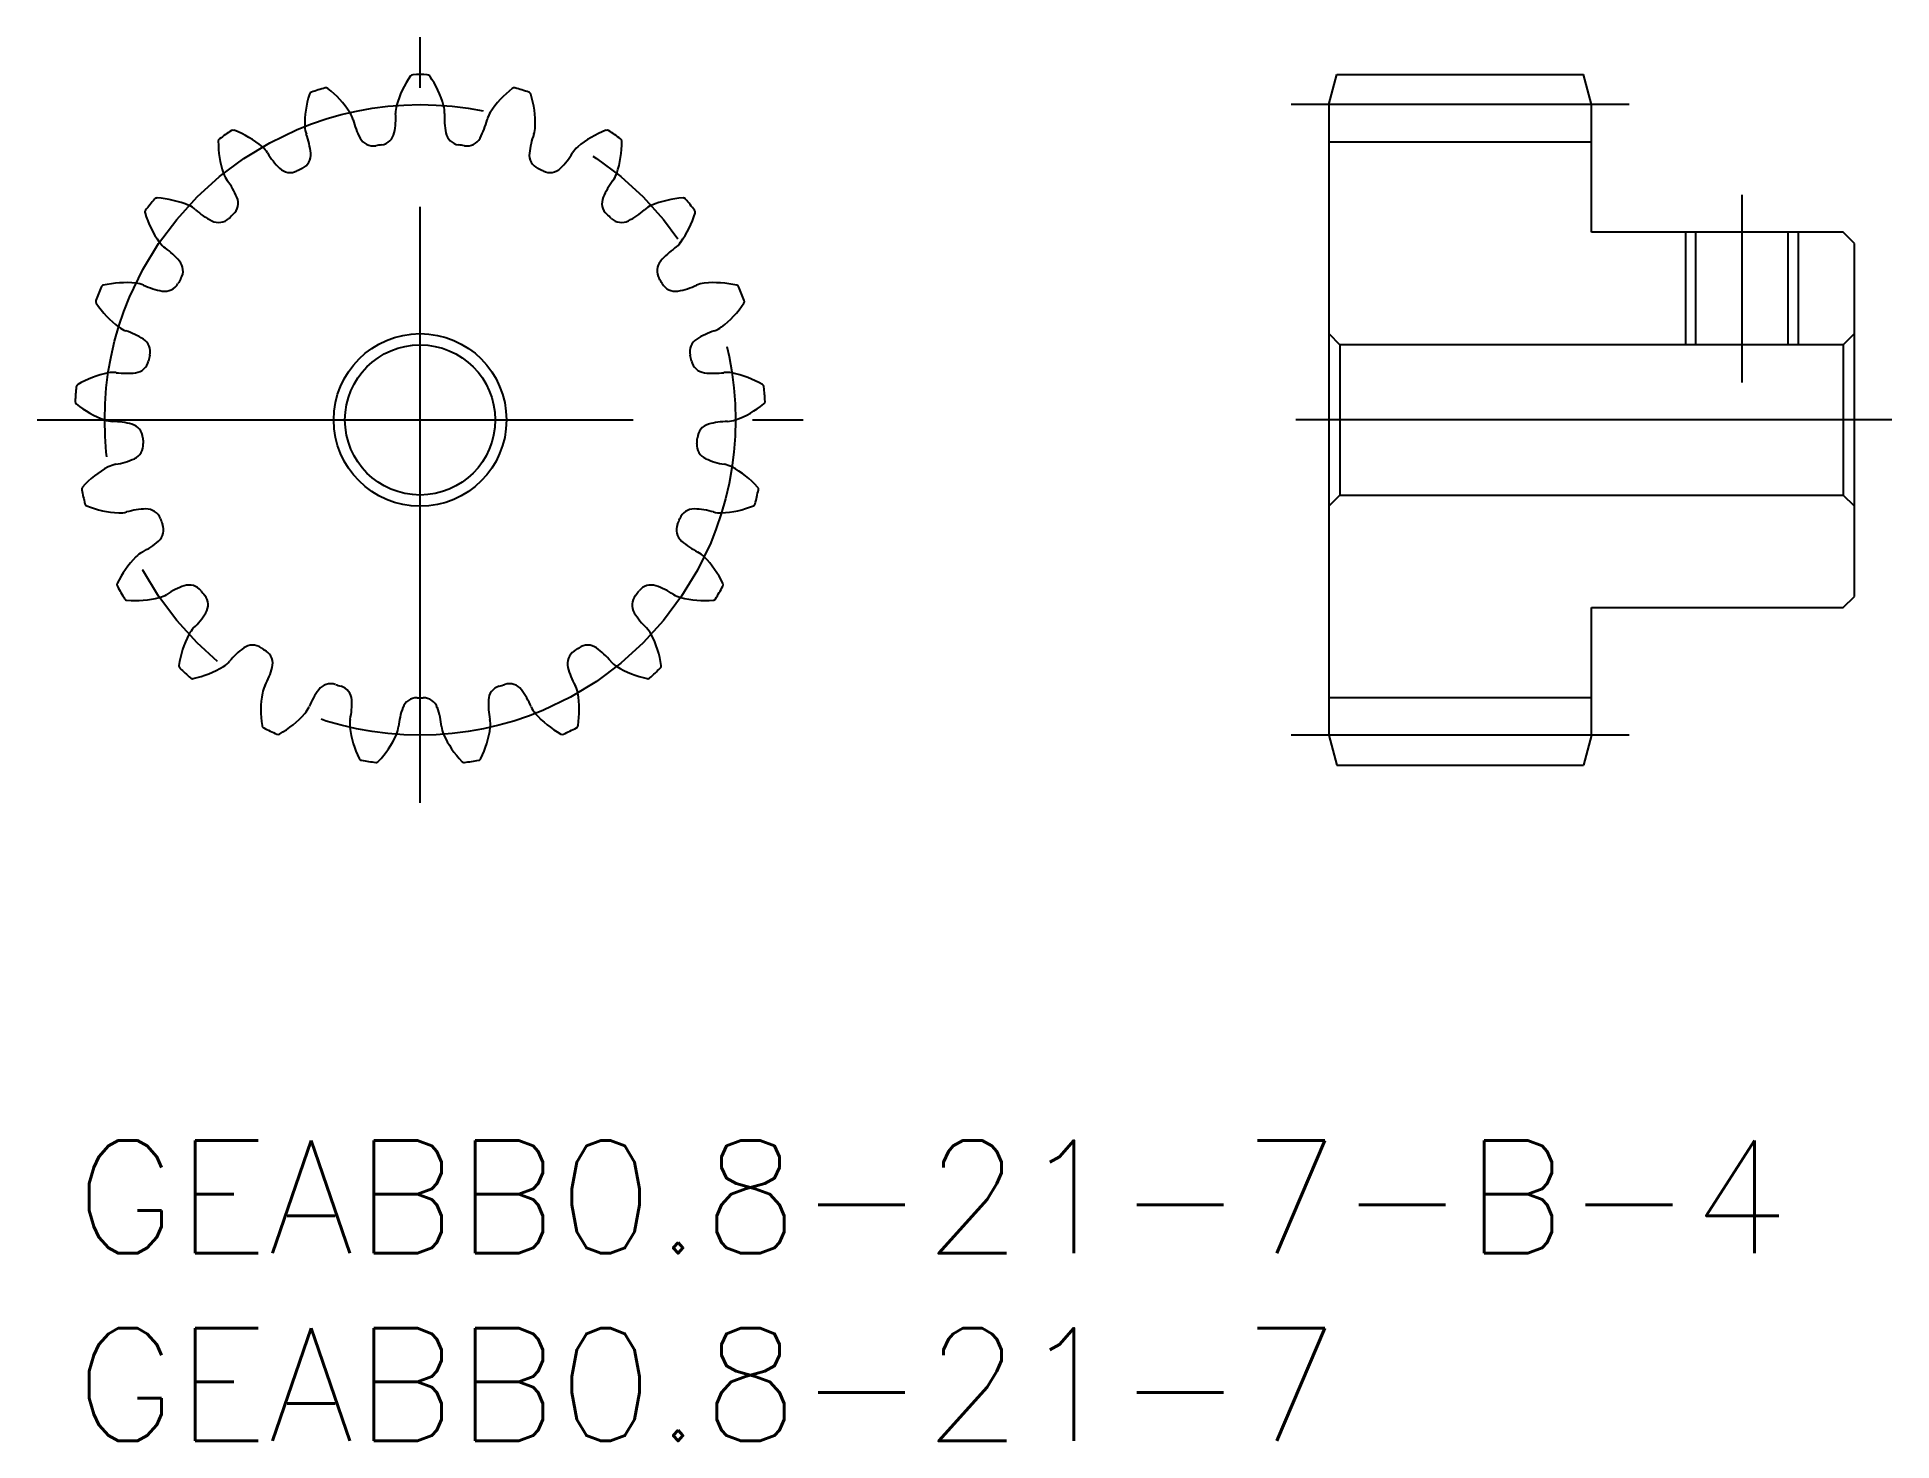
# Model space of a CAD drawing. Extents: x -1 to 48.4, y -8 to 29.4.
import ezdxf

# ---------------------------------------------------------------- set-up
doc = ezdxf.new("R2010")
doc.units = 0
doc.header["$LTSCALE"] = 0.5
doc.linetypes.add('CENTER', pattern=[50.8, 31.75, -6.35, 6.35, -6.35])
for name, color, linetype in [('MSM_CENTER', 1, 'CENTER'), ('MSM_CONTINUOUS', 7, 'CONTINUOUS'), ('MSM_NARROW', 5, 'CONTINUOUS'), ('MSM_PART_NUMBER', 7, 'CONTINUOUS')]:
    doc.layers.add(name, color=color, linetype=linetype)
doc.styles.get("Standard").update_dxf_attribs({"font": 'txt.shx', "height": 1, "bigfont": 'bigfont.shx'})

# ---------------------------------------------------------------- blocks, each defined once
blk = doc.blocks.new('*U2')
at = {"layer": 'MSM_PART_NUMBER'}
blk.add_text('GEABB0.8-21-7-B-4', height=3, dxfattribs=at).set_placement((0, -3))
blk = doc.blocks.new('*U3')
at = {"layer": 'MSM_PART_NUMBER'}
blk.add_text('GEABB0.8-21-7', height=3, dxfattribs=at).set_placement((0, -8))

msp = doc.modelspace()

# ---------------------------------------------------------------- linework, layer by layer
at = {"layer": 'MSM_CENTER'}
for p, q in [((9.2, 9), (9.2, 29.4)), ((41.4, 27.6), (32.4, 27.6)), ((44.4, 25.2), (44.4, 20.2)), ((-1, 19.2), (19.4, 19.2)), ((48.4, 19.2), (32.4, 19.2)), ((41.4, 10.8), (32.4, 10.8))]:
    msp.add_line(p, q, dxfattribs=at)
msp.add_circle((9.2, 19.2), 8.4, dxfattribs=at)
at = {"layer": 'MSM_CONTINUOUS'}
for p, q in [((33.4, 27.6), (33.614, 28.4)), ((33.614, 28.4), (40.186, 28.4)), ((40.4, 27.6), (40.186, 28.4)), ((33.4, 27.6), (33.4, 10.8)), ((40.4, 24.2), (40.4, 27.6)), ((40.4, 26.6), (33.4, 26.6)), ((47.1, 24.2), (40.4, 24.2)), ((43.171, 24.2), (43.171, 21.2)), ((45.63, 24.2), (45.63, 21.2)), ((47.4, 23.9), (47.1, 24.2)), ((47.4, 14.5), (47.4, 23.9)), ((33.4, 21.5), (33.7, 21.2)), ((47.1, 21.2), (47.4, 21.5)), ((33.7, 21.2), (33.7, 17.2)), ((47.1, 21.2), (33.7, 21.2)), ((47.1, 21.2), (47.1, 17.2)), ((33.7, 17.2), (33.4, 16.9)), ((33.7, 17.2), (47.1, 17.2)), ((47.4, 16.9), (47.1, 17.2)), ((47.1, 14.2), (47.4, 14.5)), ((40.4, 10.8), (40.4, 14.2)), ((40.4, 14.2), (47.1, 14.2)), ((40.4, 11.8), (33.4, 11.8)), ((33.4, 10.8), (33.614, 10)), ((40.4, 10.8), (40.186, 10)), ((33.614, 10), (40.186, 10))]:
    msp.add_line(p, q, dxfattribs=at)
for radius in [2.3, 2]:
    msp.add_circle((9.2, 19.2), radius, dxfattribs=at)
for centre, radius, start, end in [((11.099, 26.866), 2.625, 145.2004, 164.2857), ((9.009, 28.318), 0.08, 91.198, 145.2004), ((9.2, 19.2), 9.2, 88.802, 91.198), ((9.391, 28.318), 0.08, 34.7996, 88.802), ((7.301, 26.866), 2.625, 15.7143, 34.7996), ((8.755, 27.085), 2.625, 162.3433, 181.4286), ((6.33, 27.857), 0.08, 108.341, 162.3433), ((9.2, 19.2), 9.2, 105.9448, 108.3409), ((6.695, 27.969), 0.08, 51.9424, 105.9448), ((5.126, 25.965), 2.625, 32.8571, 51.9424), ((13.274, 25.965), 2.625, 128.0576, 147.1429), ((11.705, 27.969), 0.08, 74.0552, 128.0576), ((9.2, 19.2), 9.2, 71.6591, 74.0552), ((12.07, 27.857), 0.08, 17.6567, 71.6591), ((9.645, 27.085), 2.625, 358.5714, 17.6567), ((6.783, 27.036), 0.652, 14.0742, 32.8572), ((9.453, 27.705), 2.1, 194.0742, 208.2572), ((6.452, 27.253), 2.1, 348.8857, 3.0687), ((9.2, 27.4), 0.652, 164.2856, 183.0686), ((9.2, 27.4), 0.652, 356.9314, 15.7144), ((11.948, 27.253), 2.1, 176.9313, 191.1143), ((8.947, 27.705), 2.1, 331.7428, 345.9258), ((11.617, 27.036), 0.652, 147.1428, 165.9258), ((3.906, 26.626), 0.08, 125.4837, 179.4861), ((9.2, 19.2), 9.2, 123.0877, 125.4837), ((4.221, 26.841), 0.08, 69.0853, 123.0877), ((3.313, 24.464), 2.625, 50, 69.0853), ((6.783, 27.036), 0.652, 181.4285, 200.2115), ((4.2, 26.085), 2.1, 6.0285, 20.2115), ((7.955, 26.9), 0.4, 208.2572, 279.1837), ((8.12, 26.925), 0.4, 277.9592, 348.8857), ((10.28, 26.925), 0.4, 191.1143, 262.0408), ((10.445, 26.9), 0.4, 260.8163, 331.7428), ((14.2, 26.085), 2.1, 159.7885, 173.9715), ((11.617, 27.036), 0.652, 339.7885, 358.5715), ((15.087, 24.464), 2.625, 110.9147, 130), ((14.179, 26.841), 0.08, 56.9123, 110.9147), ((9.2, 19.2), 9.2, 54.5163, 56.9123), ((14.494, 26.626), 0.08, 0.5139, 54.5163), ((6.451, 26.603), 2.625, 179.4861, 198.5714), ((4.581, 25.975), 0.652, 31.2171, 50.0001), ((6.934, 27.401), 2.1, 211.2171, 225.4001), ((5.891, 26.263), 0.4, 295.102, 6.0285), ((9.2, 19.2), 7.4, 97.9592, 99.1837), ((9.2, 19.2), 7.4, 80.8163, 82.0408), ((12.509, 26.263), 0.4, 173.9715, 244.898), ((11.466, 27.401), 2.1, 314.5999, 328.7829), ((13.819, 25.975), 0.652, 129.9999, 148.7829), ((11.949, 26.603), 2.625, 341.4286, 0.5139), ((4.581, 25.975), 0.652, 198.5714, 217.3543), ((5.741, 26.191), 0.4, 225.4, 296.3266), ((9.2, 19.2), 7.4, 115.102, 116.3266), ((9.2, 19.2), 7.4, 63.6734, 64.898), ((12.659, 26.191), 0.4, 243.6734, 314.6), ((13.819, 25.975), 0.652, 322.6457, 341.4286), ((2.393, 24.305), 2.1, 23.1714, 37.3544), ((16.007, 24.305), 2.1, 142.6456, 156.8286), ((1.952, 24.736), 0.08, 142.6266, 196.629), ((4.391, 25.464), 2.625, 196.629, 215.7143), ((9.2, 19.2), 9.2, 140.2306, 142.6266), ((2.19, 25.034), 0.08, 86.2282, 140.2306), ((2.023, 22.495), 2.625, 67.1429, 86.2282), ((2.789, 24.313), 0.652, 48.36, 67.1429), ((4.618, 26.369), 2.1, 228.3599, 242.5429), ((3.956, 24.974), 0.4, 312.2449, 23.1714), ((14.444, 24.974), 0.4, 156.8286, 227.7551), ((13.782, 26.369), 2.1, 297.4571, 311.6401), ((15.611, 24.313), 0.652, 112.8571, 131.64), ((16.377, 22.495), 2.625, 93.7718, 112.8571), ((14.009, 25.464), 2.625, 324.2857, 343.371), ((16.21, 25.034), 0.08, 39.7694, 93.7718), ((9.2, 19.2), 9.2, 37.3734, 39.7694), ((16.448, 24.736), 0.08, 343.371, 37.3734), ((3.834, 24.861), 0.4, 242.5429, 313.4694), ((9.2, 19.2), 7.4, 132.2449, 133.4694), ((9.2, 19.2), 7.4, 46.5306, 47.7551), ((14.566, 24.861), 0.4, 226.5306, 297.4571), ((2.789, 24.313), 0.652, 215.7142, 234.4972), ((1.191, 22.072), 2.1, 40.3142, 54.4972), ((17.209, 22.072), 2.1, 125.5028, 139.6858), ((15.611, 24.313), 0.652, 305.5028, 324.2858), ((2.487, 23.172), 0.4, 329.3877, 40.3142), ((15.913, 23.172), 0.4, 139.6858, 210.6123), ((9.2, 19.2), 9.2, 157.3734, 159.7694), ((0.782, 22.709), 0.08, 103.371, 157.3734), ((1.37, 20.233), 2.625, 84.2857, 103.371), ((1.567, 22.196), 0.652, 65.5028, 84.2858), ((2.708, 24.7), 2.1, 245.5028, 259.6858), ((2.404, 23.028), 0.4, 259.6858, 330.6123), ((9.2, 19.2), 7.4, 149.3877, 150.6123), ((9.2, 19.2), 7.4, 29.3877, 30.6123), ((15.996, 23.028), 0.4, 209.3877, 280.3142), ((15.692, 24.7), 2.1, 280.3142, 294.4972), ((16.833, 22.196), 0.652, 95.7142, 114.4972), ((17.03, 20.233), 2.625, 76.629, 95.7143), ((17.618, 22.709), 0.08, 22.6266, 76.629), ((9.2, 19.2), 9.2, 20.2306, 22.6266), ((0.643, 22.354), 0.08, 159.7694, 213.7718), ((2.758, 23.768), 2.625, 213.7718, 232.8571), ((15.642, 23.768), 2.625, 307.1429, 326.2282), ((17.757, 22.354), 0.08, 326.2282, 20.2306), ((1.567, 22.196), 0.652, 232.8571, 251.64), ((0.7, 19.584), 2.1, 57.4571, 71.6401), ((1.615, 21.017), 0.4, 346.5306, 57.4571), ((16.785, 21.017), 0.4, 122.5429, 193.4694), ((17.7, 19.584), 2.1, 108.3599, 122.5429), ((16.833, 22.196), 0.652, 288.36, 307.1429), ((1.577, 20.854), 0.4, 276.8286, 347.7551), ((9.2, 19.2), 7.4, 166.5306, 167.7551), ((9.2, 19.2), 7.4, 12.2449, 13.4694), ((16.823, 20.854), 0.4, 192.2449, 263.1714), ((1.414, 17.879), 2.625, 101.4286, 120.5139), ((1.023, 19.813), 0.652, 82.6457, 101.4286), ((1.375, 22.542), 2.1, 262.6456, 276.8286), ((17.025, 22.542), 2.1, 263.1714, 277.3544), ((17.377, 19.813), 0.652, 78.5714, 97.3543), ((16.986, 17.879), 2.625, 59.4861, 78.5714), ((9.2, 19.2), 9.2, 174.5163, 176.9123), ((0.122, 20.072), 0.08, 120.5139, 174.5163), ((18.278, 20.072), 0.08, 5.4837, 59.4861), ((9.2, 19.2), 9.2, 3.0877, 5.4837), ((0.093, 19.691), 0.08, 176.9122, 230.9147), ((1.698, 21.667), 2.625, 230.9147, 250), ((16.702, 21.667), 2.625, 290, 309.0853), ((18.307, 19.691), 0.08, 309.0853, 3.0877), ((1.023, 19.813), 0.652, 249.9999, 268.7829), ((0.965, 17.061), 2.1, 74.5999, 88.7829), ((1.416, 18.7), 0.4, 3.6734, 74.6), ((16.984, 18.7), 0.4, 105.4, 176.3266), ((17.435, 17.061), 2.1, 91.2171, 105.4001), ((17.377, 19.813), 0.652, 271.2171, 290.0001), ((1.428, 18.534), 0.4, 293.9715, 4.898), ((9.2, 19.2), 7.4, 183.6734, 184.898), ((16.972, 18.534), 0.4, 175.102, 246.0285), ((9.2, 19.2), 7.4, 355.102, 356.3266), ((2.149, 15.643), 2.625, 118.5714, 137.6567), ((1.206, 17.375), 0.652, 99.7885, 118.5715), ((0.738, 20.087), 2.1, 279.7885, 293.9715), ((17.662, 20.087), 2.1, 246.0285, 260.2115), ((17.194, 17.375), 0.652, 61.4285, 80.2115), ((16.251, 15.643), 2.625, 42.3433, 61.4286), ((0.268, 17.357), 0.08, 137.6567, 191.6591), ((9.2, 19.2), 9.2, 191.6591, 194.0552), ((9.2, 19.2), 9.2, 345.9448, 348.3409), ((18.132, 17.357), 0.08, 348.3409, 42.3433), ((0.353, 16.985), 0.08, 194.055, 248.0576), ((1.304, 19.346), 2.625, 248.0576, 267.1429), ((1.961, 14.729), 2.1, 91.7428, 105.9258), ((1.909, 16.428), 0.4, 20.8163, 91.7428), ((16.491, 16.428), 0.4, 88.2572, 159.1837), ((16.439, 14.729), 2.1, 74.0742, 88.2572), ((17.096, 19.346), 2.625, 272.8571, 291.9424), ((18.047, 16.985), 0.08, 291.9424, 345.9448), ((1.206, 17.375), 0.652, 267.1428, 285.9258), ((1.97, 16.273), 0.4, 311.1143, 22.0409), ((9.2, 19.2), 7.4, 200.8163, 202.0408), ((16.43, 16.273), 0.4, 157.9592, 228.8857), ((9.2, 19.2), 7.4, 337.9592, 339.1837), ((17.194, 17.375), 0.652, 254.0742, 272.8572), ((0.852, 17.554), 2.1, 296.9313, 311.1143), ((17.548, 17.554), 2.1, 228.8857, 243.0687), ((3.511, 13.723), 2.625, 135.7143, 154.7996), ((2.099, 15.1), 0.652, 116.9314, 135.7144), ((16.301, 15.1), 0.652, 44.2856, 63.0686), ((14.889, 13.723), 2.625, 25.2004, 44.2857), ((1.208, 14.806), 0.08, 154.7996, 208.802), ((17.192, 14.806), 0.08, 331.198, 25.2004), ((9.2, 19.2), 9.2, 208.802, 211.198), ((1.399, 14.476), 0.08, 211.1979, 265.2004), ((1.612, 17.012), 2.625, 265.2004, 284.2857), ((2.099, 15.1), 0.652, 284.2856, 303.0686), ((3.6, 12.794), 2.1, 108.8857, 123.0687), ((3.05, 14.402), 0.4, 37.9592, 108.8857), ((9.2, 19.2), 7.4, 217.9592, 219.1837), ((3.154, 14.272), 0.4, 328.2572, 39.1837), ((15.246, 14.272), 0.4, 140.8163, 211.7428), ((9.2, 19.2), 7.4, 320.8163, 322.0408), ((15.35, 14.402), 0.4, 71.1143, 142.0409), ((14.8, 12.794), 2.1, 56.9313, 71.1143), ((16.301, 15.1), 0.652, 236.9314, 255.7144), ((16.788, 17.012), 2.625, 255.7143, 274.7996), ((17.001, 14.476), 0.08, 274.7996, 328.802), ((9.2, 19.2), 9.2, 328.802, 331.198), ((1.708, 15.166), 2.1, 314.0742, 328.2572), ((16.692, 15.166), 2.1, 211.7428, 225.9258), ((5.378, 12.289), 2.625, 152.8571, 171.9424), ((3.623, 13.189), 0.652, 134.0742, 152.8572), ((14.777, 13.189), 0.652, 27.1428, 45.9258), ((13.022, 12.289), 2.625, 8.0576, 27.1429), ((5.737, 11.428), 2.1, 126.0285, 140.2115), ((4.737, 12.803), 0.4, 55.102, 126.0285), ((9.2, 19.2), 7.4, 235.102, 236.3266), ((4.875, 12.709), 0.4, 345.4, 56.3266), ((13.525, 12.709), 0.4, 123.6734, 194.6), ((9.2, 19.2), 7.4, 303.6734, 304.898), ((13.663, 12.803), 0.4, 53.9715, 124.898), ((12.663, 11.428), 2.1, 39.7885, 53.9715), ((2.858, 12.646), 0.08, 171.9424, 225.9448), ((9.2, 19.2), 9.2, 225.9448, 228.3409), ((2.594, 14.873), 2.625, 282.3433, 301.4286), ((3.623, 13.189), 0.652, 301.4285, 320.2115), ((3.23, 13.137), 2.1, 331.2171, 345.4001), ((15.17, 13.137), 2.1, 194.5999, 208.7829), ((14.777, 13.189), 0.652, 219.7885, 238.5715), ((15.806, 14.873), 2.625, 238.5714, 257.6567), ((9.2, 19.2), 9.2, 311.6591, 314.0552), ((15.542, 12.646), 0.08, 314.0552, 8.0576), ((3.138, 12.386), 0.08, 228.3408, 282.3433), ((7.585, 11.47), 2.625, 170, 189.0853), ((5.642, 11.812), 0.652, 151.2171, 170.0001), ((8.182, 10.753), 2.1, 143.1714, 157.3544), ((6.821, 11.772), 0.4, 72.2449, 143.1714), ((9.2, 19.2), 7.4, 252.2449, 253.4694), ((6.981, 11.722), 0.4, 2.5429, 73.4694), ((11.419, 11.722), 0.4, 106.5306, 177.4571), ((9.2, 19.2), 7.4, 286.5306, 287.7551), ((11.579, 11.772), 0.4, 36.8286, 107.7551), ((10.218, 10.753), 2.1, 22.6456, 36.8286), ((12.758, 11.812), 0.652, 9.9999, 28.7829), ((10.815, 11.47), 2.625, 350.9147, 10), ((15.262, 12.386), 0.08, 257.6567, 311.6591), ((4.163, 13.118), 2.625, 299.4861, 318.5714), ((5.642, 11.812), 0.652, 318.5714, 337.3543), ((5.282, 11.647), 2.1, 348.3599, 2.5429), ((10.717, 10.828), 2.1, 160.3142, 174.4972), ((9.117, 11.4), 0.4, 89.3877, 160.3142), ((9.2, 19.2), 7.4, 269.3877, 270.6123), ((9.283, 11.4), 0.4, 19.6858, 90.6123), ((7.683, 10.828), 2.1, 5.5028, 19.6858), ((13.118, 11.647), 2.1, 177.4571, 191.6401), ((12.758, 11.812), 0.652, 202.6457, 221.4286), ((14.237, 13.118), 2.625, 221.4286, 240.5139), ((5.072, 11.068), 0.08, 189.0853, 243.0877), ((9.2, 19.2), 9.2, 243.0877, 245.4837), ((7.978, 11.092), 0.652, 168.36, 187.1429), ((9.935, 11.337), 2.625, 187.1429, 206.2282), ((7.978, 11.092), 0.652, 335.7142, 354.4972), ((10.422, 11.092), 0.652, 185.5028, 204.2858), ((8.465, 11.337), 2.625, 333.7718, 352.8571), ((10.422, 11.092), 0.652, 352.8571, 11.64), ((9.2, 19.2), 9.2, 294.5163, 296.9123), ((13.328, 11.068), 0.08, 296.9123, 350.9147), ((5.416, 10.902), 0.08, 245.4836, 299.4861), ((6.18, 11.903), 2.625, 316.629, 335.7143), ((12.22, 11.903), 2.625, 204.2857, 223.371), ((12.984, 10.902), 0.08, 240.5139, 294.5163), ((7.652, 10.212), 0.08, 206.2282, 260.2306), ((9.2, 19.2), 9.2, 260.2306, 262.6266), ((8.03, 10.155), 0.08, 262.6266, 316.629), ((10.37, 10.155), 0.08, 223.371, 277.3734), ((9.2, 19.2), 9.2, 277.3734, 279.7694), ((10.748, 10.212), 0.08, 279.7694, 333.7718)]:
    msp.add_arc(centre, radius, start, end, dxfattribs=at)
at = {"layer": 'MSM_NARROW'}
for p, q in [((42.9, 24.2), (42.9, 21.2)), ((45.9, 24.2), (45.9, 21.2))]:
    msp.add_line(p, q, dxfattribs=at)

# ---------------------------------------------------------------- block references
at = {"layer": 'MSM_CONTINUOUS'}
for name in ['*U2', '*U3']:
    msp.add_blockref(name, (0, 0), dxfattribs=at)

doc.saveas('drawing.dxf')
